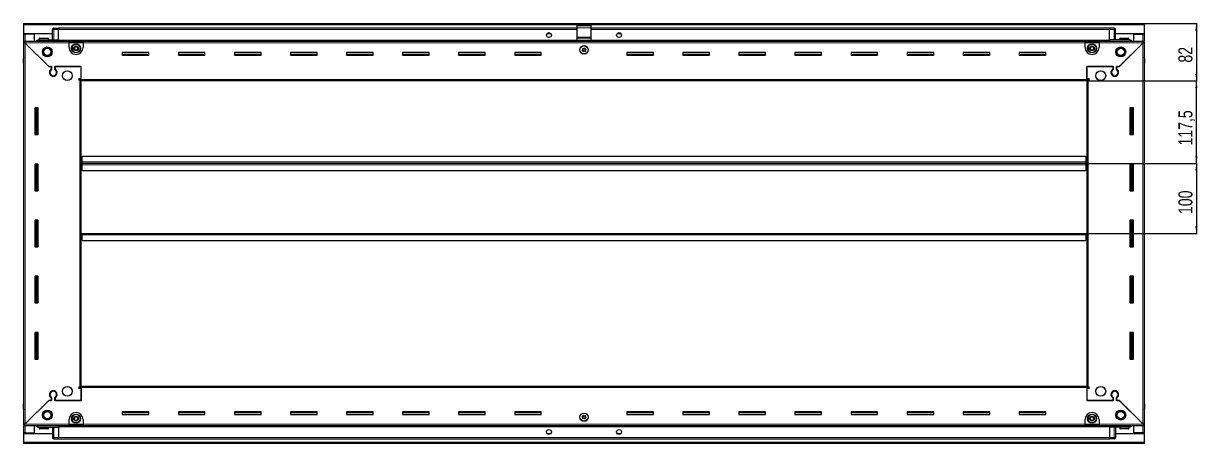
# Model space of a CAD drawing. Header units: millimetres. Extents: x 1132 to 6622, y -737 to 1932.
# Drawn here: x 4946 to 6622, y 1148 to 1747 of the extents above; entities that cross this region are included whole.
import ezdxf

# ---------------------------------------------------------------- set-up
doc = ezdxf.new("R2010")
doc.units = ezdxf.units.MM
doc.layers.add('FORMAT', color=7, linetype='Continuous')
doc.styles.add('SLDTEXTSTYLE0', font='TXT', dxfattribs={"width": 0.75})
doc.dimstyles.new('SLDDIMSTYLE0', dxfattribs={"dimtxt": 20, "dimasz": 10, "dimexe": 0, "dimexo": 0.0625, "dimgap": 5, "dimtad": 2, "dimdec": 1, "dimrnd": 1e-09, "dimzin": 12, "dimdsep": 46, "dimtxsty": 'SLDTEXTSTYLE0', "dimsah": 1, "dimcen": 0.09, "dimadec": 0, "dimazin": 3, "dimtfac": 1, "dimtofl": 0, "dimtmove": 0, "dimatfit": 3, "dimfxl": 0, "dimfrac": 2, "dimtolj": 1, "dimtzin": 12, "dimarcsym": 0})

# ---------------------------------------------------------------- blocks, each defined once
blk = doc.blocks.new('_D_6')
at = {"layer": 'FORMAT'}
for p, q in [((6545.7, 1746.6), (6621.2, 1746.6)), ((6620.2, 1746.6), (6620.2, 1664.6)), ((6463.7, 1664.6), (6621.2, 1664.6))]:
    blk.add_line(p, q, dxfattribs=at)
for points in [[(6620.2, 1746.6), (6618.6, 1736.6), (6621.7, 1736.6)], [(6620.2, 1664.6), (6621.7, 1674.6), (6618.6, 1674.6)]]:
    blk.add_solid(points, dxfattribs=at)
at = {"layer": 'FORMAT', "insert": (6594.4, 1690.8), "char_height": 20, "attachment_point": 1, "rotation": 90, "style": 'SLDTEXTSTYLE0'}
blk.add_mtext('82', dxfattribs=at)
blk = doc.blocks.new('_D_7')
at = {"layer": 'FORMAT'}
for p, q in [((6463.7, 1664.6), (6621.2, 1664.6)), ((6620.2, 1547.1), (6620.2, 1664.6)), ((6462.7, 1547.1), (6621.2, 1547.1))]:
    blk.add_line(p, q, dxfattribs=at)
for points in [[(6620.2, 1664.6), (6618.6, 1654.6), (6621.7, 1654.6)], [(6620.2, 1547.1), (6621.7, 1557.1), (6618.6, 1557.1)]]:
    blk.add_solid(points, dxfattribs=at)
at = {"layer": 'FORMAT', "insert": (6594.4, 1572.6), "char_height": 20, "attachment_point": 1, "rotation": 90, "style": 'SLDTEXTSTYLE0'}
blk.add_mtext('117,5', dxfattribs=at)
blk = doc.blocks.new('_D_8')
at = {"layer": 'FORMAT'}
for p, q in [((6462.7, 1547.1), (6621.2, 1547.1)), ((6620.2, 1547.1), (6620.2, 1447.1)), ((6462.7, 1447.1), (6621.2, 1447.1))]:
    blk.add_line(p, q, dxfattribs=at)
for points in [[(6620.2, 1547.1), (6618.6, 1537.1), (6621.7, 1537.1)], [(6620.2, 1447.1), (6621.7, 1457.1), (6618.6, 1457.1)]]:
    blk.add_solid(points, dxfattribs=at)
at = {"layer": 'FORMAT', "insert": (6594.4, 1474.9), "char_height": 20, "attachment_point": 1, "rotation": 90, "style": 'SLDTEXTSTYLE0'}
blk.add_mtext('100', dxfattribs=at)

msp = doc.modelspace()

# ---------------------------------------------------------------- linework, layer by layer
at = {"color": 7, "linetype": 'Continuous', "lineweight": 25}
for p, q in [((4946.69, 1746.6), (6545.69, 1746.6)), ((4946.69, 1744.5), (4946.69, 1746.6)), ((4946.69, 1732.1), (4946.69, 1744.5)), ((5736.19, 1743.6), (5756.19, 1743.6)), ((5736.19, 1740.34), (5736.19, 1743.6)), ((5756.19, 1740.34), (5756.19, 1743.6)), ((6545.69, 1746.6), (6545.69, 1744.5)), ((6545.69, 1744.5), (6545.69, 1732.1)), ((4987.69, 1732.1), (4946.69, 1732.1)), ((4946.69, 1731.6), (4946.69, 1732.1)), ((4946.69, 1731.6), (4948.79, 1731.6)), ((4946.69, 1721.35), (4946.69, 1731.6)), ((4948.19, 1731.6), (4948.19, 1732.1)), ((4961.69, 1731.6), (4948.79, 1731.6)), ((4961.69, 1721.35), (4961.69, 1731.6)), ((4987.69, 1723.1), (4987.69, 1738.1)), ((4988.36, 1739.6), (4988.36, 1739.6)), ((4989.69, 1740.1), (4996.19, 1740.1)), ((4989.69, 1740.1), (4996.19, 1740.1)), ((4996.19, 1740.1), (4996.19, 1740.1)), ((4996.19, 1740.1), (4996.19, 1740.1)), ((4996.19, 1740.1), (4996.19, 1738.1)), ((5736.19, 1739.95), (4996.19, 1739.95)), ((4996.19, 1723.1), (4996.19, 1738.1)), ((5699.06, 1732.1), (5693.31, 1732.1)), ((5736.19, 1727.19), (5736.19, 1740.34)), ((5736.19, 1726.1), (5736.19, 1727.19)), ((5736.19, 1726.1), (5756.19, 1726.1)), ((5736.19, 1722.6), (5736.19, 1726.1)), ((5756.19, 1727.19), (5756.19, 1740.34)), ((6496.19, 1739.95), (5756.19, 1739.95)), ((5756.19, 1726.1), (5756.19, 1727.19)), ((5756.19, 1722.6), (5756.19, 1726.1)), ((5799.06, 1732.1), (5793.31, 1732.1)), ((6496.19, 1740.1), (6496.19, 1740.1)), ((6502.69, 1740.1), (6496.19, 1740.1)), ((6502.69, 1740.1), (6496.19, 1740.1)), ((6496.19, 1740.1), (6496.19, 1738.1)), ((6496.19, 1723.1), (6496.19, 1738.1)), ((6504.69, 1738.1), (6504.69, 1738.1)), ((6504.69, 1723.1), (6504.69, 1738.1)), ((6545.69, 1732.1), (6504.69, 1732.1)), ((6530.69, 1731.6), (6543.59, 1731.6)), ((6530.69, 1721.35), (6530.69, 1731.6)), ((6543.59, 1731.6), (6545.69, 1731.6)), ((6544.19, 1731.6), (6544.19, 1732.1)), ((6545.69, 1731.6), (6545.69, 1732.1)), ((6545.69, 1731.6), (6545.69, 1721.35)), ((4946.69, 1719.85), (4946.69, 1721.35)), ((4946.69, 1721.35), (4947.69, 1721.35)), ((4946.69, 1719.35), (4946.69, 1719.85)), ((4946.69, 1719.85), (4947.69, 1719.85)), ((4946.69, 1174.85), (4946.69, 1719.35)), ((4948.19, 1719.35), (4946.69, 1719.35)), ((4947.69, 1719.85), (4947.69, 1721.35)), ((4947.69, 1721.35), (5011.19, 1721.35)), ((4948.29, 1719.25), (4982.19, 1685.35)), ((4982.89, 1684.65), (4948.79, 1718.75)), ((4967.19, 1723.1), (4996.19, 1723.1)), ((4968.69, 1725), (4968.69, 1723.1)), ((4969.49, 1725.8), (4980.89, 1725.8)), ((4981.69, 1723.1), (4981.69, 1725)), ((4996.19, 1723.1), (4996.19, 1722.6)), ((4996.19, 1721.95), (6496.19, 1721.95)), ((5011.19, 1719.25), (5011.19, 1721.35)), ((5011.19, 1721.35), (5031.19, 1721.35)), ((5011.19, 1719.85), (5031.19, 1719.85)), ((5011.19, 1712.35), (5011.19, 1719.25)), ((5031.19, 1721.35), (5031.19, 1719.25)), ((5031.19, 1721.35), (6461.19, 1721.35)), ((5031.19, 1719.25), (5031.19, 1712.35)), ((5736.19, 1722.6), (5756.19, 1722.6)), ((5740.19, 1722.6), (5740.19, 1721.95)), ((5742.69, 1721.95), (5742.69, 1722.6)), ((5749.69, 1721.95), (5749.69, 1722.6)), ((5752.19, 1721.95), (5752.19, 1722.6)), ((6461.19, 1719.25), (6461.19, 1721.35)), ((6461.19, 1721.35), (6481.19, 1721.35)), ((6461.19, 1719.85), (6481.19, 1719.85)), ((6461.19, 1712.35), (6461.19, 1719.25)), ((6481.19, 1721.35), (6544.69, 1721.35)), ((6481.19, 1721.35), (6481.19, 1719.25)), ((6481.19, 1719.25), (6481.19, 1712.35)), ((6496.19, 1723.1), (6496.19, 1722.6)), ((6525.19, 1723.1), (6496.19, 1723.1)), ((6543.59, 1718.75), (6509.49, 1684.65)), ((6510.19, 1685.35), (6544.09, 1719.25)), ((6510.69, 1725), (6510.69, 1723.1)), ((6511.49, 1725.8), (6522.89, 1725.8)), ((6523.69, 1723.1), (6523.69, 1725)), ((6544.19, 1719.35), (6545.69, 1719.35)), ((6544.69, 1719.85), (6544.69, 1721.35)), ((6544.69, 1721.35), (6545.69, 1721.35)), ((6544.69, 1719.85), (6545.69, 1719.85)), ((6545.69, 1719.85), (6545.69, 1721.35)), ((6545.69, 1719.85), (6545.69, 1719.35)), ((6545.69, 1719.35), (6545.69, 1174.85)), ((4946.19, 1696.6), (4946.19, 1690.1)), ((4946.19, 1690.1), (4946.19, 1696.6)), ((5125.19, 1705.1), (5087.19, 1705.1)), ((5087.19, 1705.1), (5087.19, 1701.6)), ((5125.19, 1702.35), (5087.19, 1702.35)), ((5087.19, 1701.6), (5125.19, 1701.6)), ((5125.19, 1701.6), (5125.19, 1705.1)), ((5205.19, 1705.1), (5167.19, 1705.1)), ((5167.19, 1705.1), (5167.19, 1701.6)), ((5205.19, 1702.35), (5167.19, 1702.35)), ((5167.19, 1701.6), (5205.19, 1701.6)), ((5205.19, 1701.6), (5205.19, 1705.1)), ((5285.19, 1705.1), (5247.19, 1705.1)), ((5247.19, 1705.1), (5247.19, 1701.6)), ((5285.19, 1702.35), (5247.19, 1702.35)), ((5247.19, 1701.6), (5285.19, 1701.6)), ((5285.19, 1701.6), (5285.19, 1705.1)), ((5365.19, 1705.1), (5327.19, 1705.1)), ((5327.19, 1705.1), (5327.19, 1701.6)), ((5365.19, 1702.35), (5327.19, 1702.35)), ((5327.19, 1701.6), (5365.19, 1701.6)), ((5365.19, 1701.6), (5365.19, 1705.1)), ((5445.19, 1705.1), (5407.19, 1705.1)), ((5407.19, 1705.1), (5407.19, 1701.6)), ((5445.19, 1702.35), (5407.19, 1702.35)), ((5407.19, 1701.6), (5445.19, 1701.6)), ((5445.19, 1701.6), (5445.19, 1705.1)), ((5525.19, 1705.1), (5487.19, 1705.1)), ((5487.19, 1705.1), (5487.19, 1701.6)), ((5525.19, 1702.35), (5487.19, 1702.35)), ((5487.19, 1701.6), (5525.19, 1701.6)), ((5525.19, 1701.6), (5525.19, 1705.1)), ((5605.19, 1705.1), (5567.19, 1705.1)), ((5567.19, 1705.1), (5567.19, 1701.6)), ((5605.19, 1702.35), (5567.19, 1702.35)), ((5567.19, 1701.6), (5605.19, 1701.6)), ((5605.19, 1701.6), (5605.19, 1705.1)), ((5685.19, 1705.1), (5647.19, 1705.1)), ((5647.19, 1705.1), (5647.19, 1701.6)), ((5685.19, 1702.35), (5647.19, 1702.35)), ((5647.19, 1701.6), (5685.19, 1701.6)), ((5685.19, 1701.6), (5685.19, 1705.1)), ((5845.19, 1705.1), (5807.19, 1705.1)), ((5807.19, 1705.1), (5807.19, 1701.6)), ((5845.19, 1702.35), (5807.19, 1702.35)), ((5807.19, 1701.6), (5845.19, 1701.6)), ((5845.19, 1701.6), (5845.19, 1705.1)), ((5925.19, 1705.1), (5887.19, 1705.1)), ((5887.19, 1705.1), (5887.19, 1701.6)), ((5925.19, 1702.35), (5887.19, 1702.35)), ((5887.19, 1701.6), (5925.19, 1701.6)), ((5925.19, 1701.6), (5925.19, 1705.1)), ((6005.19, 1705.1), (5967.19, 1705.1)), ((5967.19, 1705.1), (5967.19, 1701.6)), ((6005.19, 1702.35), (5967.19, 1702.35)), ((5967.19, 1701.6), (6005.19, 1701.6)), ((6005.19, 1701.6), (6005.19, 1705.1)), ((6085.19, 1705.1), (6047.19, 1705.1)), ((6047.19, 1705.1), (6047.19, 1701.6)), ((6085.19, 1702.35), (6047.19, 1702.35)), ((6047.19, 1701.6), (6085.19, 1701.6)), ((6085.19, 1701.6), (6085.19, 1705.1)), ((6165.19, 1705.1), (6127.19, 1705.1)), ((6127.19, 1705.1), (6127.19, 1701.6)), ((6165.19, 1702.35), (6127.19, 1702.35)), ((6127.19, 1701.6), (6165.19, 1701.6)), ((6165.19, 1701.6), (6165.19, 1705.1)), ((6245.19, 1705.1), (6207.19, 1705.1)), ((6207.19, 1705.1), (6207.19, 1701.6)), ((6245.19, 1702.35), (6207.19, 1702.35)), ((6207.19, 1701.6), (6245.19, 1701.6)), ((6245.19, 1701.6), (6245.19, 1705.1)), ((6325.19, 1705.1), (6287.19, 1705.1)), ((6287.19, 1705.1), (6287.19, 1701.6)), ((6325.19, 1702.35), (6287.19, 1702.35)), ((6287.19, 1701.6), (6325.19, 1701.6)), ((6325.19, 1701.6), (6325.19, 1705.1)), ((6405.19, 1705.1), (6367.19, 1705.1)), ((6367.19, 1705.1), (6367.19, 1701.6)), ((6405.19, 1702.35), (6367.19, 1702.35)), ((6367.19, 1701.6), (6405.19, 1701.6)), ((6405.19, 1701.6), (6405.19, 1705.1)), ((6545.69, 1697.93), (6545.69, 1697.93)), ((6546.19, 1696.6), (6546.19, 1690.1)), ((6546.19, 1690.1), (6546.19, 1696.6)), ((4946.19, 1690.1), (4946.19, 1690.1)), ((4946.69, 1690.1), (4946.19, 1690.1)), ((4946.34, 1690.1), (4946.34, 1204.1)), ((4982.19, 1685.35), (4986.39, 1685.35)), ((4983.59, 1685.35), (4982.89, 1684.65)), ((4985.69, 1685.35), (4983.59, 1685.35)), ((4985.69, 1685.35), (4985.69, 1681.46)), ((4986.39, 1685.35), (4986.39, 1681.07)), ((4990.99, 1685.35), (5028.69, 1685.35)), ((4990.99, 1681.07), (4990.99, 1685.35)), ((4991.69, 1681.46), (4991.69, 1685.35)), ((5028.69, 1685.35), (4991.69, 1685.35)), ((5028.69, 1666.7), (5028.69, 1685.35)), ((5028.69, 1668.1), (5028.69, 1685.35)), ((6463.69, 1685.35), (6501.39, 1685.35)), ((6463.69, 1666.7), (6463.69, 1685.35)), ((6463.69, 1685.35), (6463.69, 1668.1)), ((6500.69, 1685.35), (6463.69, 1685.35)), ((6500.69, 1685.35), (6500.69, 1681.46)), ((6501.39, 1685.35), (6501.39, 1681.07)), ((6505.99, 1685.35), (6510.19, 1685.35)), ((6505.99, 1681.07), (6505.99, 1685.35)), ((6508.79, 1685.35), (6506.69, 1685.35)), ((6506.69, 1681.46), (6506.69, 1685.35)), ((6509.49, 1684.65), (6508.79, 1685.35)), ((6545.69, 1690.1), (6546.19, 1690.1)), ((6546.04, 1204.1), (6546.04, 1690.1)), ((6546.19, 1690.1), (6546.19, 1690.1)), ((6546.19, 1690.1), (6546.19, 1690.1)), ((4986.69, 1672.49), (4986.69, 1671.73)), ((5025.84, 1668.1), (5028.69, 1668.1)), ((5026.59, 1666.1), (5025.84, 1666.1)), ((5026.59, 1666.1), (5028.69, 1666.1)), ((5028.69, 1667.1), (5026.69, 1667.1)), ((5026.69, 1667.1), (5026.69, 1666.1)), ((5028.69, 1664.6), (5028.69, 1666.7)), ((6463.69, 1664.6), (5028.69, 1664.6)), ((5028.69, 1229.6), (5028.69, 1664.6)), ((6463.69, 1668.1), (6466.54, 1668.1)), ((6465.69, 1667.1), (6463.69, 1667.1)), ((6463.69, 1666.7), (6463.69, 1664.6)), ((6463.69, 1666.1), (6465.79, 1666.1)), ((6463.69, 1664.6), (6463.69, 1229.6)), ((6465.69, 1666.1), (6465.69, 1667.1)), ((6466.54, 1666.1), (6465.79, 1666.1)), ((6505.69, 1672.49), (6505.69, 1671.73)), ((4967.19, 1626.1), (4962.19, 1626.1)), ((4962.19, 1626.1), (4962.19, 1588.1)), ((4964.34, 1588.1), (4964.34, 1626.1)), ((4966.13, 1588.1), (4966.13, 1626.1)), ((4966.16, 1588.1), (4966.16, 1626.1)), ((4967.19, 1588.1), (4967.19, 1626.1)), ((6525.19, 1626.1), (6525.19, 1588.1)), ((6530.19, 1626.1), (6525.19, 1626.1)), ((6526.21, 1626.1), (6526.21, 1588.1)), ((6526.24, 1626.1), (6526.24, 1588.1)), ((6528.04, 1626.1), (6528.04, 1588.1)), ((6530.19, 1588.1), (6530.19, 1626.1)), ((4962.19, 1588.1), (4967.19, 1588.1)), ((6525.19, 1588.1), (6530.19, 1588.1)), ((4967.19, 1546.1), (4962.19, 1546.1)), ((4962.19, 1546.1), (4962.19, 1508.1)), ((4964.34, 1508.1), (4964.34, 1546.1)), ((4966.13, 1508.1), (4966.13, 1546.1)), ((4966.16, 1508.1), (4966.16, 1546.1)), ((4967.19, 1508.1), (4967.19, 1546.1)), ((5029.44, 1547.1), (5028.69, 1547.1)), ((5029.69, 1549.95), (5029.44, 1549.95)), ((5029.44, 1549.95), (5029.44, 1547.1)), ((5029.44, 1547.1), (5029.44, 1544.25)), ((5029.44, 1544.25), (5029.69, 1544.25)), ((5030.69, 1557.1), (5029.69, 1556.1)), ((5029.69, 1556.1), (5029.69, 1549.2)), ((5029.69, 1547.1), (5029.69, 1549.2)), ((5029.69, 1545), (5029.69, 1547.1)), ((6462.69, 1547.1), (5029.69, 1547.1)), ((5029.69, 1545), (5029.69, 1538.1)), ((6461.69, 1557.1), (5030.69, 1557.1)), ((6462.69, 1556.1), (6461.69, 1557.1)), ((6462.69, 1549.2), (6462.69, 1556.1)), ((6462.94, 1549.95), (6462.69, 1549.95)), ((6462.69, 1549.2), (6462.69, 1547.1)), ((6462.69, 1547.1), (6462.69, 1545)), ((6462.69, 1538.1), (6462.69, 1545)), ((6462.69, 1544.25), (6462.94, 1544.25)), ((6462.94, 1547.1), (6462.94, 1549.95)), ((6462.94, 1544.25), (6462.94, 1547.1)), ((6463.69, 1547.1), (6462.94, 1547.1)), ((6525.19, 1546.1), (6525.19, 1508.1)), ((6530.19, 1546.1), (6525.19, 1546.1)), ((6526.21, 1546.1), (6526.21, 1508.1)), ((6526.24, 1546.1), (6526.24, 1508.1)), ((6528.04, 1546.1), (6528.04, 1508.1)), ((6530.19, 1508.1), (6530.19, 1546.1)), ((5029.69, 1538.1), (5030.69, 1537.1)), ((5030.69, 1537.1), (6461.69, 1537.1)), ((6461.69, 1537.1), (6462.69, 1538.1)), ((4962.19, 1508.1), (4967.19, 1508.1)), ((6525.19, 1508.1), (6530.19, 1508.1)), ((4967.19, 1466.1), (4962.19, 1466.1)), ((4962.19, 1466.1), (4962.19, 1428.1)), ((4964.34, 1428.1), (4964.34, 1466.1)), ((4966.13, 1428.1), (4966.13, 1466.1)), ((4966.16, 1428.1), (4966.16, 1466.1)), ((4967.19, 1428.1), (4967.19, 1466.1)), ((6525.19, 1466.1), (6525.19, 1428.1)), ((6530.19, 1466.1), (6525.19, 1466.1)), ((6526.21, 1466.1), (6526.21, 1428.1)), ((6526.24, 1466.1), (6526.24, 1428.1)), ((6528.04, 1466.1), (6528.04, 1428.1)), ((6530.19, 1428.1), (6530.19, 1466.1)), ((5028.69, 1447.1), (5029.44, 1447.1)), ((5029.44, 1447.1), (5029.44, 1444.25)), ((5029.44, 1444.25), (5029.69, 1444.25)), ((5029.69, 1445), (5029.69, 1447.1)), ((5029.69, 1447.1), (6462.69, 1447.1)), ((5029.69, 1445), (5029.69, 1438.1)), ((6462.69, 1447.1), (6462.69, 1445)), ((6462.69, 1438.1), (6462.69, 1445)), ((6462.69, 1444.25), (6462.94, 1444.25)), ((6462.94, 1444.25), (6462.94, 1447.1)), ((6462.94, 1447.1), (6463.69, 1447.1)), ((4962.19, 1428.1), (4967.19, 1428.1)), ((5029.69, 1438.1), (5030.69, 1437.1)), ((5030.69, 1437.1), (6461.69, 1437.1)), ((6461.69, 1437.1), (6462.69, 1438.1)), ((6525.19, 1428.1), (6530.19, 1428.1)), ((4967.19, 1386.1), (4962.19, 1386.1)), ((4962.19, 1386.1), (4962.19, 1348.1)), ((4964.34, 1348.1), (4964.34, 1386.1)), ((4966.13, 1348.1), (4966.13, 1386.1)), ((4966.16, 1348.1), (4966.16, 1386.1)), ((4967.19, 1348.1), (4967.19, 1386.1)), ((6525.19, 1386.1), (6525.19, 1348.1)), ((6530.19, 1386.1), (6525.19, 1386.1)), ((6526.21, 1386.1), (6526.21, 1348.1)), ((6526.24, 1386.1), (6526.24, 1348.1)), ((6528.04, 1386.1), (6528.04, 1348.1)), ((6530.19, 1348.1), (6530.19, 1386.1)), ((4962.19, 1348.1), (4967.19, 1348.1)), ((6525.19, 1348.1), (6530.19, 1348.1)), ((4967.19, 1306.1), (4962.19, 1306.1)), ((4962.19, 1306.1), (4962.19, 1268.1)), ((4964.34, 1268.1), (4964.34, 1306.1)), ((4966.13, 1268.1), (4966.13, 1306.1)), ((4966.16, 1268.1), (4966.16, 1306.1)), ((4967.19, 1268.1), (4967.19, 1306.1)), ((6525.19, 1306.1), (6525.19, 1268.1)), ((6530.19, 1306.1), (6525.19, 1306.1)), ((6526.21, 1306.1), (6526.21, 1268.1)), ((6526.24, 1306.1), (6526.24, 1268.1)), ((6528.04, 1306.1), (6528.04, 1268.1)), ((6530.19, 1268.1), (6530.19, 1306.1)), ((4962.19, 1268.1), (4967.19, 1268.1)), ((6525.19, 1268.1), (6530.19, 1268.1)), ((5025.84, 1228.1), (5026.59, 1228.1)), ((5028.69, 1226.1), (5025.84, 1226.1)), ((5028.69, 1228.1), (5026.59, 1228.1)), ((5026.69, 1228.1), (5026.69, 1227.1)), ((5026.69, 1227.1), (5028.69, 1227.1)), ((5028.69, 1227.5), (5028.69, 1229.6)), ((5028.69, 1229.6), (6463.69, 1229.6)), ((5028.69, 1227.5), (5028.69, 1208.85)), ((5028.69, 1208.85), (5028.69, 1226.1)), ((6463.69, 1229.6), (6463.69, 1227.5)), ((6465.79, 1228.1), (6463.69, 1228.1)), ((6463.69, 1227.5), (6463.69, 1208.85)), ((6463.69, 1227.1), (6465.69, 1227.1)), ((6463.69, 1226.1), (6463.69, 1208.85)), ((6466.54, 1226.1), (6463.69, 1226.1)), ((6465.69, 1227.1), (6465.69, 1228.1)), ((6465.79, 1228.1), (6466.54, 1228.1)), ((4982.19, 1208.85), (4948.29, 1174.95)), ((4948.79, 1175.45), (4982.89, 1209.55)), ((4986.39, 1208.85), (4982.19, 1208.85)), ((4982.89, 1209.55), (4983.59, 1208.85)), ((4983.59, 1208.85), (4985.69, 1208.85)), ((4985.69, 1212.74), (4985.69, 1208.85)), ((4986.39, 1213.14), (4986.39, 1208.85)), ((4986.69, 1222.48), (4986.69, 1221.72)), ((4990.99, 1208.85), (4990.99, 1213.14)), ((5028.69, 1208.85), (4990.99, 1208.85)), ((4991.69, 1208.85), (4991.69, 1212.74)), ((4991.69, 1208.85), (5028.69, 1208.85)), ((6501.39, 1208.85), (6463.69, 1208.85)), ((6463.69, 1208.85), (6500.69, 1208.85)), ((6500.69, 1212.74), (6500.69, 1208.85)), ((6501.39, 1213.14), (6501.39, 1208.85)), ((6505.69, 1222.48), (6505.69, 1221.72)), ((6505.99, 1208.85), (6505.99, 1213.14)), ((6510.19, 1208.85), (6505.99, 1208.85)), ((6506.69, 1208.85), (6506.69, 1212.74)), ((6506.69, 1208.85), (6508.79, 1208.85)), ((6508.79, 1208.85), (6509.49, 1209.55)), ((6509.49, 1209.55), (6543.59, 1175.45)), ((6544.09, 1174.95), (6510.19, 1208.85)), ((4946.19, 1197.6), (4946.19, 1204.1)), ((4946.19, 1204.1), (4946.19, 1204.1)), ((4946.19, 1204.1), (4946.19, 1204.1)), ((4946.19, 1204.1), (4946.19, 1197.6)), ((4946.69, 1204.1), (4946.19, 1204.1)), ((4946.69, 1196.28), (4946.69, 1196.28)), ((5125.19, 1192.6), (5087.19, 1192.6)), ((5087.19, 1192.6), (5087.19, 1189.1)), ((5087.19, 1191.85), (5125.19, 1191.85)), ((5125.19, 1189.1), (5125.19, 1192.6)), ((5205.19, 1192.6), (5167.19, 1192.6)), ((5167.19, 1192.6), (5167.19, 1189.1)), ((5167.19, 1191.85), (5205.19, 1191.85)), ((5205.19, 1189.1), (5205.19, 1192.6)), ((5285.19, 1192.6), (5247.19, 1192.6)), ((5247.19, 1192.6), (5247.19, 1189.1)), ((5247.19, 1191.85), (5285.19, 1191.85)), ((5285.19, 1189.1), (5285.19, 1192.6)), ((5365.19, 1192.6), (5327.19, 1192.6)), ((5327.19, 1192.6), (5327.19, 1189.1)), ((5327.19, 1191.85), (5365.19, 1191.85)), ((5365.19, 1189.1), (5365.19, 1192.6)), ((5445.19, 1192.6), (5407.19, 1192.6)), ((5407.19, 1192.6), (5407.19, 1189.1)), ((5407.19, 1191.85), (5445.19, 1191.85)), ((5445.19, 1189.1), (5445.19, 1192.6)), ((5525.19, 1192.6), (5487.19, 1192.6)), ((5487.19, 1192.6), (5487.19, 1189.1)), ((5487.19, 1191.85), (5525.19, 1191.85)), ((5525.19, 1189.1), (5525.19, 1192.6)), ((5605.19, 1192.6), (5567.19, 1192.6)), ((5567.19, 1192.6), (5567.19, 1189.1)), ((5567.19, 1191.85), (5605.19, 1191.85)), ((5605.19, 1189.1), (5605.19, 1192.6)), ((5685.19, 1192.6), (5647.19, 1192.6)), ((5647.19, 1192.6), (5647.19, 1189.1)), ((5647.19, 1191.85), (5685.19, 1191.85)), ((5685.19, 1189.1), (5685.19, 1192.6)), ((5845.19, 1192.6), (5807.19, 1192.6)), ((5807.19, 1192.6), (5807.19, 1189.1)), ((5807.19, 1191.85), (5845.19, 1191.85)), ((5845.19, 1189.1), (5845.19, 1192.6)), ((5925.19, 1192.6), (5887.19, 1192.6)), ((5887.19, 1192.6), (5887.19, 1189.1)), ((5887.19, 1191.85), (5925.19, 1191.85)), ((5925.19, 1189.1), (5925.19, 1192.6)), ((6005.19, 1192.6), (5967.19, 1192.6)), ((5967.19, 1192.6), (5967.19, 1189.1)), ((5967.19, 1191.85), (6005.19, 1191.85)), ((6005.19, 1189.1), (6005.19, 1192.6)), ((6085.19, 1192.6), (6047.19, 1192.6)), ((6047.19, 1192.6), (6047.19, 1189.1)), ((6047.19, 1191.85), (6085.19, 1191.85)), ((6085.19, 1189.1), (6085.19, 1192.6)), ((6165.19, 1192.6), (6127.19, 1192.6)), ((6127.19, 1192.6), (6127.19, 1189.1)), ((6127.19, 1191.85), (6165.19, 1191.85)), ((6165.19, 1189.1), (6165.19, 1192.6)), ((6245.19, 1192.6), (6207.19, 1192.6)), ((6207.19, 1192.6), (6207.19, 1189.1)), ((6207.19, 1191.85), (6245.19, 1191.85)), ((6245.19, 1189.1), (6245.19, 1192.6)), ((6325.19, 1192.6), (6287.19, 1192.6)), ((6287.19, 1192.6), (6287.19, 1189.1)), ((6287.19, 1191.85), (6325.19, 1191.85)), ((6325.19, 1189.1), (6325.19, 1192.6)), ((6405.19, 1192.6), (6367.19, 1192.6)), ((6367.19, 1192.6), (6367.19, 1189.1)), ((6367.19, 1191.85), (6405.19, 1191.85)), ((6405.19, 1189.1), (6405.19, 1192.6)), ((6545.69, 1204.1), (6546.19, 1204.1)), ((6546.19, 1204.1), (6546.19, 1204.1)), ((6546.19, 1197.6), (6546.19, 1204.1)), ((6546.19, 1204.1), (6546.19, 1197.6)), ((4946.69, 1174.35), (4946.69, 1174.85)), ((4948.19, 1174.85), (4946.69, 1174.85)), ((4946.69, 1174.35), (4946.69, 1172.85)), ((4947.69, 1174.35), (4946.69, 1174.35)), ((4947.69, 1174.35), (4947.69, 1172.85)), ((5011.19, 1174.95), (5011.19, 1181.85)), ((5011.19, 1172.85), (5011.19, 1174.95)), ((5031.19, 1174.35), (5011.19, 1174.35)), ((5031.19, 1181.85), (5031.19, 1174.95)), ((5031.19, 1174.95), (5031.19, 1172.85)), ((5087.19, 1189.1), (5125.19, 1189.1)), ((5167.19, 1189.1), (5205.19, 1189.1)), ((5247.19, 1189.1), (5285.19, 1189.1)), ((5327.19, 1189.1), (5365.19, 1189.1)), ((5407.19, 1189.1), (5445.19, 1189.1)), ((5487.19, 1189.1), (5525.19, 1189.1)), ((5567.19, 1189.1), (5605.19, 1189.1)), ((5647.19, 1189.1), (5685.19, 1189.1)), ((5807.19, 1189.1), (5845.19, 1189.1)), ((5887.19, 1189.1), (5925.19, 1189.1)), ((5967.19, 1189.1), (6005.19, 1189.1)), ((6047.19, 1189.1), (6085.19, 1189.1)), ((6127.19, 1189.1), (6165.19, 1189.1)), ((6207.19, 1189.1), (6245.19, 1189.1)), ((6287.19, 1189.1), (6325.19, 1189.1)), ((6367.19, 1189.1), (6405.19, 1189.1)), ((6461.19, 1174.95), (6461.19, 1181.85)), ((6461.19, 1172.85), (6461.19, 1174.95)), ((6481.19, 1174.35), (6461.19, 1174.35)), ((6481.19, 1181.85), (6481.19, 1174.95)), ((6481.19, 1174.95), (6481.19, 1172.85)), ((6544.19, 1174.85), (6545.69, 1174.85)), ((6544.69, 1174.35), (6544.69, 1172.85)), ((6545.69, 1174.35), (6544.69, 1174.35)), ((6545.69, 1174.85), (6545.69, 1174.35)), ((6545.69, 1174.35), (6545.69, 1172.85)), ((4946.69, 1162.6), (4946.69, 1172.85)), ((4947.69, 1172.85), (4946.69, 1172.85)), ((4948.79, 1162.6), (4946.69, 1162.6)), ((4946.69, 1162.1), (4946.69, 1162.6)), ((4946.69, 1149.7), (4946.69, 1162.1)), ((4946.69, 1162.1), (4987.69, 1162.1)), ((5011.19, 1172.85), (4947.69, 1172.85)), ((4948.19, 1162.1), (4948.19, 1162.6)), ((4948.79, 1162.6), (4961.69, 1162.6)), ((4961.69, 1162.6), (4961.69, 1172.85)), ((4967.19, 1171.1), (4996.19, 1171.1)), ((4968.69, 1171.1), (4968.69, 1169.2)), ((4973.26, 1168.4), (4969.49, 1168.4)), ((4980.89, 1168.4), (4973.26, 1168.4)), ((4981.69, 1169.2), (4981.69, 1171.1)), ((4987.69, 1171.1), (4987.69, 1156.1)), ((6496.19, 1172.25), (4996.19, 1172.25)), ((4996.19, 1171.1), (4996.19, 1171.6)), ((4996.19, 1171.1), (4996.19, 1156.1)), ((5031.19, 1172.85), (5011.19, 1172.85)), ((6461.19, 1172.85), (5031.19, 1172.85)), ((5693.31, 1162.1), (5699.06, 1162.1)), ((5793.31, 1162.1), (5799.06, 1162.1)), ((6481.19, 1172.85), (6461.19, 1172.85)), ((6544.69, 1172.85), (6481.19, 1172.85)), ((6496.19, 1171.1), (6496.19, 1171.6)), ((6525.19, 1171.1), (6496.19, 1171.1)), ((6496.19, 1171.1), (6496.19, 1156.1)), ((6504.69, 1171.1), (6504.69, 1156.1)), ((6504.69, 1162.1), (6545.69, 1162.1)), ((6510.69, 1171.1), (6510.69, 1169.2)), ((6518.48, 1168.4), (6511.49, 1168.4)), ((6522.89, 1168.4), (6518.48, 1168.4)), ((6523.69, 1169.2), (6523.69, 1171.1)), ((6530.69, 1162.6), (6530.69, 1172.85)), ((6543.59, 1162.6), (6530.69, 1162.6)), ((6545.69, 1162.6), (6543.59, 1162.6)), ((6544.19, 1162.1), (6544.19, 1162.6)), ((6545.69, 1172.85), (6544.69, 1172.85)), ((6545.69, 1172.85), (6545.69, 1162.6)), ((6545.69, 1162.1), (6545.69, 1162.6)), ((6545.69, 1162.1), (6545.69, 1149.7)), ((4946.69, 1147.6), (4946.69, 1149.7)), ((6545.69, 1147.6), (4946.69, 1147.6)), ((4987.69, 1156.1), (4987.69, 1156.1)), ((4989.69, 1154.1), (4996.19, 1154.1)), ((4989.69, 1154.1), (4996.19, 1154.1)), ((4996.19, 1154.1), (4996.19, 1156.1)), ((4996.19, 1154.25), (6496.19, 1154.25)), ((4996.19, 1154.1), (4996.19, 1154.1)), ((6496.19, 1154.1), (6496.19, 1156.1)), ((6502.69, 1154.1), (6496.19, 1154.1)), ((6496.19, 1154.1), (6496.19, 1154.1)), ((6496.19, 1154.1), (6496.19, 1154.1)), ((6502.69, 1154.1), (6496.19, 1154.1)), ((6504.01, 1154.6), (6504.01, 1154.6)), ((6545.69, 1149.7), (6545.69, 1147.6))]:
    msp.add_line(p, q, dxfattribs=at)
at = {"color": 8, "linetype": 'Continuous', "lineweight": 18}
for p, q in [((6545.69, 1744.5), (4946.69, 1744.5)), ((4948.79, 1731.6), (4948.79, 1732.1)), ((4948.79, 1721.35), (4948.79, 1731.6)), ((4987.69, 1738.1), (4989.69, 1738.1)), ((4989.69, 1740.1), (4989.69, 1738.1)), ((4989.69, 1738.1), (4989.69, 1723.1)), ((4996.19, 1738.1), (4989.69, 1738.1)), ((5736.19, 1737.95), (4996.19, 1737.95)), ((5736.19, 1740.34), (5756.19, 1740.34)), ((5736.19, 1727.19), (5756.19, 1727.19)), ((6496.19, 1737.95), (5756.19, 1737.95)), ((6496.19, 1738.1), (6502.69, 1738.1)), ((6502.69, 1740.1), (6502.69, 1738.1)), ((6504.69, 1738.1), (6502.69, 1738.1)), ((6502.69, 1738.1), (6502.69, 1723.1)), ((6543.59, 1732.1), (6543.59, 1731.6)), ((6543.59, 1731.6), (6543.59, 1721.35)), ((5011.19, 1719.25), (4948.29, 1719.25)), ((4948.79, 1718.75), (4948.79, 1175.45)), ((4968.69, 1725), (4981.69, 1725)), ((5736.19, 1722.6), (4996.19, 1722.6)), ((6496.19, 1721.37), (4996.19, 1721.37)), ((5011.19, 1719.25), (5031.19, 1719.25)), ((6461.19, 1719.25), (5031.19, 1719.25)), ((5742.19, 1721.95), (5742.19, 1722.6)), ((5750.19, 1721.95), (5750.19, 1722.6)), ((6496.19, 1722.6), (5756.19, 1722.6)), ((6461.19, 1719.25), (6481.19, 1719.25)), ((6544.09, 1719.25), (6481.19, 1719.25)), ((6510.69, 1725), (6523.69, 1725)), ((6543.59, 1175.45), (6543.59, 1718.75)), ((4946.69, 1696.6), (4946.19, 1696.6)), ((6545.69, 1696.6), (6546.19, 1696.6)), ((5026.59, 1228.1), (5026.59, 1666.1)), ((5028.69, 1666.7), (6463.69, 1666.7)), ((6465.79, 1666.1), (6465.79, 1228.1)), ((4963.69, 1626.1), (4963.69, 1588.1)), ((4964.92, 1626.1), (4964.92, 1588.1)), ((6527.45, 1588.1), (6527.45, 1626.1)), ((6528.69, 1588.1), (6528.69, 1626.1)), ((4963.69, 1546.1), (4963.69, 1508.1)), ((4964.92, 1546.1), (4964.92, 1508.1)), ((6462.69, 1549.2), (5029.69, 1549.2)), ((5029.69, 1545), (6462.69, 1545)), ((6527.45, 1508.1), (6527.45, 1546.1)), ((6528.69, 1508.1), (6528.69, 1546.1)), ((4963.69, 1466.1), (4963.69, 1428.1)), ((4964.92, 1466.1), (4964.92, 1428.1)), ((6527.45, 1428.1), (6527.45, 1466.1)), ((6528.69, 1428.1), (6528.69, 1466.1)), ((5029.69, 1445), (6462.69, 1445)), ((4963.69, 1386.1), (4963.69, 1348.1)), ((4964.92, 1386.1), (4964.92, 1348.1)), ((6527.45, 1348.1), (6527.45, 1386.1)), ((6528.69, 1348.1), (6528.69, 1386.1)), ((4963.69, 1306.1), (4963.69, 1268.1)), ((4964.92, 1306.1), (4964.92, 1268.1)), ((6527.45, 1268.1), (6527.45, 1306.1)), ((6528.69, 1268.1), (6528.69, 1306.1)), ((6463.69, 1227.5), (5028.69, 1227.5)), ((4946.69, 1197.6), (4946.19, 1197.6)), ((6545.69, 1197.6), (6546.19, 1197.6)), ((4948.29, 1174.95), (5011.19, 1174.95)), ((5031.19, 1174.95), (5011.19, 1174.95)), ((5031.19, 1174.95), (6461.19, 1174.95)), ((6481.19, 1174.95), (6461.19, 1174.95)), ((6481.19, 1174.95), (6544.09, 1174.95)), ((4948.79, 1162.6), (4948.79, 1172.85)), ((4948.79, 1162.1), (4948.79, 1162.6)), ((4972.99, 1169.2), (4968.69, 1169.2)), ((4981.69, 1169.2), (4972.99, 1169.2)), ((4989.69, 1156.1), (4989.69, 1171.1)), ((4996.19, 1172.84), (6496.19, 1172.84)), ((4996.19, 1171.6), (6496.19, 1171.6)), ((4996.19, 1156.25), (6496.19, 1156.25)), ((6502.69, 1156.1), (6502.69, 1171.1)), ((6518.66, 1169.2), (6510.69, 1169.2)), ((6523.69, 1169.2), (6518.66, 1169.2)), ((6543.59, 1172.85), (6543.59, 1162.6)), ((6543.59, 1162.6), (6543.59, 1162.1)), ((6545.69, 1149.7), (4946.69, 1149.7)), ((4987.69, 1156.1), (4989.69, 1156.1)), ((4989.69, 1154.1), (4989.69, 1156.1)), ((4996.19, 1156.1), (4989.69, 1156.1)), ((6496.19, 1156.1), (6502.69, 1156.1)), ((6504.69, 1156.1), (6502.69, 1156.1)), ((6502.69, 1154.1), (6502.69, 1156.1))]:
    msp.add_line(p, q, dxfattribs=at)
at = {"color": 7, "linetype": 'Continuous', "lineweight": 25}
for centre, radius in [((5696.19, 1730.1), 3.5), ((5796.19, 1730.1), 3.5), ((4980.19, 1706.1), 7), ((4980.19, 1706.1), 6.02), ((4980.19, 1706.1), 5.1), ((5021.19, 1711.1), 6.5), ((5021.19, 1711.1), 3.46), ((5746.19, 1709.1), 6), ((5746.19, 1708.95), 5.79), ((5746.19, 1708.95), 1.85), ((6471.19, 1711.1), 6.5), ((6471.19, 1711.1), 3.46), ((6512.19, 1706.1), 7), ((6512.19, 1706.1), 6.03), ((6512.19, 1706.1), 5.1), ((5008.69, 1672.1), 7), ((6483.69, 1672.1), 7), ((5008.69, 1222.1), 7), ((6483.69, 1222.1), 7), ((4980.19, 1188.1), 7), ((4980.19, 1188.1), 6.03), ((4980.19, 1188.1), 5.1), ((5746.19, 1185.1), 6), ((5746.19, 1185.25), 5.79), ((6512.19, 1188.1), 7), ((6512.19, 1188.1), 6.03), ((6512.19, 1188.1), 5.1), ((5021.19, 1183.1), 6.5), ((5021.19, 1183.1), 3.46), ((5746.19, 1185.25), 1.85), ((6471.19, 1183.1), 6.5), ((6471.19, 1183.1), 3.46), ((5696.19, 1164.1), 3.5), ((5796.19, 1164.1), 3.5)]:
    msp.add_circle(centre, radius, dxfattribs=at)
at = {"color": 8, "linetype": 'Continuous', "lineweight": 18}
for centre in [(5021.19, 1711.1), (6471.19, 1711.1), (5021.19, 1183.1), (6471.19, 1183.1)]:
    msp.add_circle(centre, 5.7, dxfattribs=at)
at = {"color": 7, "linetype": 'Continuous', "lineweight": 25}
for centre, radius, start, end in [((4989.69, 1738.1), 2, 90, 180), ((4989.69, 1738.1), 2, 131.40962, 180), ((4989.69, 1738.1), 2, 123.94202, 131.40962), ((4989.69, 1738.1), 2, 90, 108.58003), ((6502.69, 1738.1), 2, 0, 90), ((6502.69, 1738.1), 2, 0, 90), ((4969.49, 1725), 0.8, 90, 180), ((4980.89, 1725), 0.8, 0, 90), ((4987.49, 1723.3), 0.2, 270, 0), ((5021.19, 1712.35), 10, 180, 270), ((5021.19, 1711.1), 2.5, 134.01559, 194.01559), ((5021.19, 1711.1), 2.5, 194.01559, 254.01559), ((5021.19, 1711.1), 2.5, 74.01559, 134.01559), ((5021.19, 1711.1), 2.5, 254.01559, 314.01559), ((5021.19, 1712.35), 10, 270, 0), ((5021.19, 1711.1), 2.5, 14.01559, 74.01559), ((5021.19, 1711.1), 2.5, 314.01559, 14.01559), ((6471.19, 1712.35), 10, 180, 270), ((6471.19, 1711.1), 2.5, 160.11158, 220.11158), ((6471.19, 1711.1), 2.5, 100.11158, 160.11158), ((6471.19, 1711.1), 2.5, 220.11158, 280.11158), ((6471.19, 1711.1), 2.5, 40.11158, 100.11158), ((6471.19, 1712.35), 10, 270, 0), ((6471.19, 1711.1), 2.5, 280.11158, 340.11158), ((6471.19, 1711.1), 2.5, 340.11158, 40.11158), ((6504.89, 1723.3), 0.2, 180, 270), ((6511.49, 1725), 0.8, 90, 180), ((6522.89, 1725), 0.8, 0, 90), ((4948.19, 1696.6), 2, 138.59038, 180), ((6544.19, 1696.6), 2, 33.78451, 41.40962), ((6544.19, 1696.6), 2, 0, 41.39416), ((6544.19, 1696.6), 2, 0, 19.56674), ((4988.69, 1676.85), 5.5, 123.05573, 56.94427), ((4988.69, 1676.85), 4.8, 118.63099, 61.36901), ((6503.69, 1676.85), 5.5, 123.05573, 56.94427), ((6503.69, 1676.85), 4.8, 118.63099, 61.36901), ((5025.84, 1667.1), 1, 90, 270), ((6466.54, 1667.1), 1, 270, 90), ((5025.84, 1227.1), 1, 90, 270), ((6466.54, 1227.1), 1, 270, 90), ((4988.69, 1217.35), 5.5, 303.05573, 236.94427), ((4988.69, 1217.35), 4.8, 298.63099, 241.36901), ((6503.69, 1217.35), 5.5, 303.05573, 236.94427), ((6503.69, 1217.35), 4.8, 298.63099, 241.36901), ((4948.19, 1197.6), 2, 180, 199.56674), ((4948.19, 1197.6), 2, 180, 221.39416), ((4948.19, 1197.6), 2, 213.78451, 221.40962), ((5021.19, 1181.85), 10, 90, 180), ((5021.19, 1181.85), 10, 0, 90), ((6471.19, 1181.85), 10, 90, 180), ((6471.19, 1181.85), 10, 0, 90), ((6544.19, 1197.6), 2, 318.57492, 0), ((6544.19, 1197.6), 2, 318.59038, 0), ((5021.19, 1183.1), 2.5, 127.47401, 187.47401), ((5021.19, 1183.1), 2.5, 187.47401, 247.47401), ((5021.19, 1183.1), 2.5, 67.47401, 127.47401), ((5021.19, 1183.1), 2.5, 247.47401, 307.47401), ((5021.19, 1183.1), 2.5, 7.47401, 67.47401), ((5021.19, 1183.1), 2.5, 307.47401, 7.47401), ((6471.19, 1183.1), 2.5, 147.04236, 207.04236), ((6471.19, 1183.1), 2.5, 207.04236, 267.04236), ((6471.19, 1183.1), 2.5, 87.04236, 147.04236), ((6471.19, 1183.1), 2.5, 267.04236, 327.04236), ((6471.19, 1183.1), 2.5, 27.04236, 87.04236), ((6471.19, 1183.1), 2.5, 327.04236, 27.04236), ((4969.49, 1169.2), 0.8, 180, 270), ((4980.89, 1169.2), 0.8, 270, 0), ((4987.49, 1170.9), 0.2, 0, 90), ((6504.89, 1170.9), 0.2, 90, 180), ((6511.49, 1169.2), 0.8, 180, 270), ((6522.89, 1169.2), 0.8, 270, 0), ((4989.69, 1156.1), 2, 180, 270), ((4989.69, 1156.1), 2, 180, 270), ((6502.69, 1156.1), 2, 270, 0), ((6502.69, 1156.1), 2, 270, 288.58003), ((6502.69, 1156.1), 2, 303.94202, 311.40962)]:
    msp.add_arc(centre, radius, start, end, dxfattribs=at)
for points, knots in [([(4946.69, 1719.35), (4946.71, 1719.31), (4946.76, 1719.22), (4947.16, 1719.09), (4947.72, 1718.95), (4948.3, 1718.84), (4948.66, 1718.78), (4948.79, 1718.75)], [0, 0, 0, 0, 0.2302553, 0.4485219, 0.6667858, 0.8850496, 1, 1, 1, 1]), ([(4948.29, 1719.25), (4948.24, 1719.51), (4948.15, 1720), (4948.02, 1720.64), (4947.89, 1721.11), (4947.78, 1721.33), (4947.71, 1721.35), (4947.69, 1721.35)], [0, 0, 0, 0, 0.2302553, 0.4485219, 0.6667858, 0.8850496, 1, 1, 1, 1]), ([(4963.97, 1721.35), (4964.09, 1721.55), (4964.48, 1722.2), (4965.63, 1722.91), (4966.67, 1723.04), (4967.19, 1723.1)], [0, 0, 0, 0, 0.1822499, 0.5911249, 1, 1, 1, 1]), ([(4996.19, 1723.1), (4996.19, 1723.07), (4996.19, 1722.99), (4996.19, 1722.37), (4996.19, 1721.79), (4996.19, 1721.4), (4996.19, 1721.37)], [0, 0, 0, 0, 0.3242788, 0.6485576, 0.9728365, 1, 1, 1, 1]), ([(5018.41, 1711.9), (5018.78, 1712.26), (5019.48, 1712.93), (5020.17, 1713.59), (5020.49, 1713.91)], [0, 0, 0, 0, 0.5346859, 1, 1, 1, 1]), ([(5019.11, 1709.1), (5019.03, 1709.43), (5018.83, 1710.23), (5018.59, 1711.2), (5018.44, 1711.78), (5018.41, 1711.9)], [0, 0, 0, 0, 0.3629006, 0.8668753, 1, 1, 1, 1]), ([(5021.89, 1708.3), (5021.39, 1708.45), (5020.46, 1708.71), (5019.54, 1708.98), (5019.11, 1709.1)], [0, 0, 0, 0, 0.5346859, 1, 1, 1, 1]), ([(5020.49, 1713.91), (5020.98, 1713.76), (5021.91, 1713.5), (5022.83, 1713.23), (5023.26, 1713.11)], [0, 0, 0, 0, 0.5346859, 1, 1, 1, 1]), ([(5023.96, 1710.31), (5023.59, 1709.95), (5022.9, 1709.28), (5022.21, 1708.61), (5021.89, 1708.3)], [0, 0, 0, 0, 0.5346859, 1, 1, 1, 1]), ([(5023.26, 1713.11), (5023.29, 1712.99), (5023.44, 1712.41), (5023.68, 1711.44), (5023.88, 1710.64), (5023.96, 1710.31)], [0, 0, 0, 0, 0.13312467, 0.63709944, 1, 1, 1, 1]), ([(5744.3, 1711.03), (5744.29, 1711.02), (5744.28, 1710.99), (5744.27, 1710.94), (5744.28, 1710.79), (5744.38, 1710.42), (5744.51, 1709.89), (5744.35, 1709.28), (5743.99, 1708.91), (5743.69, 1708.66), (5743.51, 1708.5), (5743.46, 1708.42), (5743.45, 1708.38), (5743.45, 1708.35), (5743.47, 1708.32), (5743.52, 1708.27), (5743.77, 1708.18), (5744.23, 1708.07), (5744.87, 1707.76), (5745.12, 1707.09), (5745.18, 1706.62), (5745.26, 1706.36), (5745.3, 1706.31), (5745.32, 1706.29), (5745.36, 1706.28), (5745.39, 1706.29), (5745.43, 1706.3), (5745.5, 1706.35), (5745.67, 1706.5), (5745.94, 1706.77), (5746.34, 1707.09), (5746.97, 1707.2), (5747.47, 1707.01), (5747.84, 1706.88), (5747.99, 1706.86), (5748.05, 1706.87), (5748.07, 1706.88), (5748.09, 1706.92), (5748.1, 1706.97), (5748.09, 1707.12), (5748, 1707.49), (5747.86, 1708.01), (5748.03, 1708.62), (5748.38, 1709), (5748.69, 1709.25), (5748.86, 1709.41), (5748.91, 1709.49), (5748.93, 1709.53), (5748.92, 1709.56), (5748.9, 1709.59), (5748.85, 1709.63), (5748.6, 1709.73), (5748.14, 1709.84), (5747.5, 1710.15), (5747.25, 1710.81), (5747.19, 1711.29), (5747.11, 1711.54), (5747.07, 1711.6), (5747.05, 1711.62), (5747.02, 1711.63), (5746.98, 1711.62), (5746.94, 1711.6), (5746.87, 1711.56), (5746.7, 1711.41), (5746.43, 1711.14), (5746.03, 1710.82), (5745.41, 1710.71), (5744.9, 1710.89), (5744.53, 1711.03), (5744.38, 1711.05), (5744.33, 1711.04), (5744.31, 1711.03), (5744.3, 1711.03)], [0, 0, 0, 0, 0.0020087, 0.00442, 0.0093647, 0.0255282, 0.0677053, 0.0957862, 0.1246456, 0.1503415, 0.1605194, 0.1633943, 0.1656965, 0.1672448, 0.1688741, 0.1707699, 0.1786058, 0.2119941, 0.2499945, 0.2879948, 0.3213831, 0.329219, 0.3311148, 0.3327441, 0.3342924, 0.3362166, 0.3385353, 0.3413178, 0.349662, 0.3753578, 0.4042173, 0.4322982, 0.4744753, 0.4906388, 0.4966691, 0.49844, 0.5, 0.5020087, 0.50442, 0.5093647, 0.5255282, 0.5677053, 0.5957862, 0.6246456, 0.6503415, 0.6605194, 0.6633943, 0.6656965, 0.6672448, 0.6688741, 0.6707699, 0.6786058, 0.7119941, 0.7499945, 0.7879948, 0.8213831, 0.829219, 0.8311148, 0.8327441, 0.8342924, 0.8362166, 0.8385353, 0.8413178, 0.849662, 0.8753578, 0.9042173, 0.9322982, 0.9744753, 0.9906388, 0.9966691, 0.99844, 1, 1, 1, 1]), ([(6468.34, 1710.6), (6468.39, 1710.72), (6468.59, 1711.28), (6468.93, 1712.21), (6469.21, 1712.99), (6469.33, 1713.31)], [0, 0, 0, 0, 0.1331247, 0.6370994, 1, 1, 1, 1]), ([(6470.2, 1708.39), (6469.87, 1708.78), (6469.25, 1709.52), (6468.63, 1710.26), (6468.34, 1710.6)], [0, 0, 0, 0, 0.5346859, 1, 1, 1, 1]), ([(6469.33, 1713.31), (6469.83, 1713.4), (6470.78, 1713.57), (6471.73, 1713.74), (6472.17, 1713.82)], [0, 0, 0, 0, 0.5346859, 1, 1, 1, 1]), ([(6472.17, 1713.82), (6472.5, 1713.42), (6473.12, 1712.69), (6473.74, 1711.95), (6474.03, 1711.61)], [0, 0, 0, 0, 0.5346859, 1, 1, 1, 1]), ([(6474.03, 1711.61), (6473.91, 1711.29), (6473.63, 1710.51), (6473.29, 1709.58), (6473.09, 1709.01), (6473.05, 1708.9)], [0, 0, 0, 0, 0.3629006, 0.8668753, 1, 1, 1, 1]), ([(6496.19, 1723.1), (6496.19, 1723.07), (6496.19, 1722.99), (6496.19, 1722.37), (6496.19, 1721.79), (6496.19, 1721.4), (6496.19, 1721.37)], [0, 0, 0, 0, 0.3242788, 0.6485576, 0.9728365, 1, 1, 1, 1]), ([(6528.4, 1721.35), (6528.28, 1721.55), (6527.89, 1722.2), (6526.74, 1722.91), (6525.7, 1723.04), (6525.19, 1723.1)], [0, 0, 0, 0, 0.1822499, 0.5911249, 1, 1, 1, 1]), ([(6543.59, 1718.75), (6543.84, 1718.8), (6544.33, 1718.89), (6544.97, 1719.02), (6545.44, 1719.15), (6545.66, 1719.27), (6545.68, 1719.33), (6545.69, 1719.35)], [0, 0, 0, 0, 0.2302553, 0.4485219, 0.6667858, 0.8850496, 1, 1, 1, 1]), ([(6544.69, 1721.35), (6544.64, 1721.33), (6544.55, 1721.28), (6544.42, 1720.88), (6544.29, 1720.32), (6544.18, 1719.75), (6544.11, 1719.38), (6544.09, 1719.25)], [0, 0, 0, 0, 0.2302553, 0.4485219, 0.6667858, 0.8850496, 1, 1, 1, 1]), ([(6473.05, 1708.9), (6472.54, 1708.81), (6471.59, 1708.64), (6470.64, 1708.47), (6470.2, 1708.39)], [0, 0, 0, 0, 0.53468586, 1, 1, 1, 1]), ([(4948.79, 1175.45), (4948.53, 1175.41), (4948.04, 1175.32), (4947.4, 1175.19), (4946.93, 1175.05), (4946.71, 1174.94), (4946.69, 1174.88), (4946.69, 1174.85)], [0, 0, 0, 0, 0.2302553, 0.4485219, 0.6667858, 0.8850496, 1, 1, 1, 1]), ([(4947.69, 1172.85), (4947.73, 1172.88), (4947.82, 1172.93), (4947.96, 1173.33), (4948.09, 1173.88), (4948.2, 1174.46), (4948.26, 1174.83), (4948.29, 1174.95)], [0, 0, 0, 0, 0.2302553, 0.4485219, 0.6667858, 0.8850496, 1, 1, 1, 1]), ([(5018.52, 1184.21), (5018.62, 1184.29), (5019.09, 1184.65), (5019.88, 1185.26), (5020.54, 1185.76), (5020.81, 1185.97)], [0, 0, 0, 0, 0.13312467, 0.63709944, 1, 1, 1, 1]), ([(5018.89, 1181.35), (5018.83, 1181.86), (5018.7, 1182.82), (5018.58, 1183.77), (5018.52, 1184.21)], [0, 0, 0, 0, 0.5346859, 1, 1, 1, 1]), ([(5021.56, 1180.24), (5021.09, 1180.44), (5020.19, 1180.81), (5019.31, 1181.18), (5018.89, 1181.35)], [0, 0, 0, 0, 0.5346859, 1, 1, 1, 1]), ([(5020.81, 1185.97), (5021.29, 1185.77), (5022.18, 1185.4), (5023.06, 1185.03), (5023.48, 1184.86)], [0, 0, 0, 0, 0.5346859, 1, 1, 1, 1]), ([(5023.85, 1182), (5023.58, 1181.79), (5022.93, 1181.29), (5022.14, 1180.68), (5021.66, 1180.32), (5021.56, 1180.24)], [0, 0, 0, 0, 0.3629006, 0.8668753, 1, 1, 1, 1]), ([(5023.48, 1184.86), (5023.54, 1184.35), (5023.67, 1183.39), (5023.79, 1182.44), (5023.85, 1182)], [0, 0, 0, 0, 0.5346859, 1, 1, 1, 1]), ([(5744.3, 1183.18), (5744.31, 1183.18), (5744.33, 1183.16), (5744.39, 1183.16), (5744.54, 1183.18), (5744.9, 1183.32), (5745.41, 1183.5), (5746.03, 1183.39), (5746.43, 1183.07), (5746.71, 1182.79), (5746.89, 1182.63), (5746.97, 1182.59), (5747.01, 1182.58), (5747.05, 1182.59), (5747.07, 1182.61), (5747.11, 1182.66), (5747.19, 1182.92), (5747.25, 1183.39), (5747.5, 1184.06), (5748.14, 1184.37), (5748.6, 1184.48), (5748.85, 1184.57), (5748.9, 1184.62), (5748.92, 1184.65), (5748.93, 1184.68), (5748.92, 1184.71), (5748.89, 1184.75), (5748.84, 1184.82), (5748.68, 1184.97), (5748.38, 1185.21), (5748.03, 1185.58), (5747.86, 1186.19), (5748, 1186.72), (5748.09, 1187.1), (5748.11, 1187.25), (5748.09, 1187.3), (5748.07, 1187.33), (5748.04, 1187.35), (5747.98, 1187.35), (5747.84, 1187.33), (5747.47, 1187.19), (5746.97, 1187.01), (5746.34, 1187.12), (5745.94, 1187.44), (5745.66, 1187.72), (5745.48, 1187.88), (5745.4, 1187.92), (5745.36, 1187.93), (5745.32, 1187.92), (5745.3, 1187.9), (5745.26, 1187.84), (5745.18, 1187.59), (5745.12, 1187.11), (5744.87, 1186.45), (5744.23, 1186.14), (5743.77, 1186.03), (5743.52, 1185.93), (5743.47, 1185.89), (5743.45, 1185.86), (5743.45, 1185.83), (5743.46, 1185.79), (5743.48, 1185.76), (5743.53, 1185.69), (5743.69, 1185.54), (5743.99, 1185.3), (5744.35, 1184.92), (5744.51, 1184.31), (5744.38, 1183.79), (5744.28, 1183.41), (5744.27, 1183.26), (5744.28, 1183.21), (5744.29, 1183.19), (5744.3, 1183.18)], [0, 0, 0, 0, 0.0020087, 0.00442, 0.0093647, 0.0255282, 0.0677053, 0.0957862, 0.1246456, 0.1503415, 0.1605194, 0.1633943, 0.1656965, 0.1672448, 0.1688741, 0.1707699, 0.1786058, 0.2119941, 0.2499945, 0.2879948, 0.3213831, 0.329219, 0.3311148, 0.3327441, 0.3342924, 0.3362166, 0.3385353, 0.3413178, 0.349662, 0.3753578, 0.4042173, 0.4322982, 0.4744753, 0.4906388, 0.4966691, 0.49844, 0.5, 0.5020087, 0.50442, 0.5093647, 0.5255282, 0.5677053, 0.5957862, 0.6246456, 0.6503415, 0.6605194, 0.6633943, 0.6656965, 0.6672448, 0.6688741, 0.6707699, 0.6786058, 0.7119941, 0.7499945, 0.7879948, 0.8213831, 0.829219, 0.8311148, 0.8327441, 0.8342924, 0.8362166, 0.8385353, 0.8413178, 0.849662, 0.8753578, 0.9042173, 0.9322982, 0.9744753, 0.9906388, 0.9966691, 0.99844, 1, 1, 1, 1]), ([(6468.3, 1183.25), (6468.58, 1183.69), (6469.11, 1184.5), (6469.63, 1185.3), (6469.87, 1185.68)], [0, 0, 0, 0, 0.5346859, 1, 1, 1, 1]), ([(6469.62, 1180.68), (6469.38, 1181.14), (6468.94, 1182), (6468.51, 1182.86), (6468.3, 1183.25)], [0, 0, 0, 0, 0.5346859, 1, 1, 1, 1]), ([(6472.5, 1180.53), (6472.15, 1180.55), (6471.33, 1180.59), (6470.34, 1180.64), (6469.74, 1180.68), (6469.62, 1180.68)], [0, 0, 0, 0, 0.3629006, 0.8668753, 1, 1, 1, 1]), ([(6469.87, 1185.68), (6470, 1185.67), (6470.6, 1185.64), (6471.59, 1185.59), (6472.41, 1185.54), (6472.76, 1185.53)], [0, 0, 0, 0, 0.1331247, 0.6370994, 1, 1, 1, 1]), ([(6474.07, 1182.96), (6473.79, 1182.52), (6473.26, 1181.71), (6472.74, 1180.91), (6472.5, 1180.53)], [0, 0, 0, 0, 0.5346859, 1, 1, 1, 1]), ([(6472.76, 1185.53), (6472.99, 1185.07), (6473.43, 1184.21), (6473.87, 1183.35), (6474.07, 1182.96)], [0, 0, 0, 0, 0.5346859, 1, 1, 1, 1]), ([(6545.69, 1174.85), (6545.66, 1174.9), (6545.61, 1174.99), (6545.21, 1175.12), (6544.66, 1175.25), (6544.08, 1175.37), (6543.71, 1175.43), (6543.59, 1175.45)], [0, 0, 0, 0, 0.2302553, 0.4485219, 0.6667858, 0.8850496, 1, 1, 1, 1]), ([(6544.09, 1174.95), (6544.13, 1174.7), (6544.22, 1174.21), (6544.36, 1173.57), (6544.49, 1173.1), (6544.6, 1172.88), (6544.66, 1172.86), (6544.69, 1172.85)], [0, 0, 0, 0, 0.2302553, 0.4485219, 0.6667858, 0.8850496, 1, 1, 1, 1]), ([(4963.97, 1172.85), (4964.09, 1172.65), (4964.48, 1172.01), (4965.63, 1171.3), (4966.67, 1171.17), (4967.19, 1171.1)], [0, 0, 0, 0, 0.1822499, 0.5911249, 1, 1, 1, 1]), ([(4996.19, 1171.1), (4996.19, 1171.14), (4996.19, 1171.22), (4996.19, 1171.84), (4996.19, 1172.41), (4996.19, 1172.81), (4996.19, 1172.84)], [0, 0, 0, 0, 0.3242788, 0.6485576, 0.9728365, 1, 1, 1, 1]), ([(6496.19, 1171.1), (6496.19, 1171.14), (6496.19, 1171.22), (6496.19, 1171.84), (6496.19, 1172.41), (6496.19, 1172.81), (6496.19, 1172.84)], [0, 0, 0, 0, 0.3242788, 0.6485576, 0.9728365, 1, 1, 1, 1]), ([(6528.4, 1172.85), (6528.28, 1172.65), (6527.89, 1172.01), (6526.74, 1171.3), (6525.7, 1171.17), (6525.19, 1171.1)], [0, 0, 0, 0, 0.1822499, 0.5911249, 1, 1, 1, 1])]:
    msp.add_open_spline(points, degree=3, knots=knots, dxfattribs=at)
for points in [[(4948.29, 1719.25), (4948.24, 1719.33), (4948.14, 1719.49), (4947.99, 1719.69), (4947.84, 1719.83), (4947.74, 1719.85), (4947.69, 1719.85)], [(4948.19, 1719.35), (4948.19, 1719.3), (4948.21, 1719.2), (4948.35, 1719.05), (4948.55, 1718.9), (4948.71, 1718.8), (4948.79, 1718.75)], [(6543.59, 1718.75), (6543.66, 1718.8), (6543.82, 1718.9), (6544.02, 1719.05), (6544.16, 1719.2), (6544.18, 1719.3), (6544.19, 1719.35)], [(6544.69, 1719.85), (6544.64, 1719.85), (6544.54, 1719.83), (6544.39, 1719.69), (6544.24, 1719.49), (6544.14, 1719.33), (6544.09, 1719.25)], [(4947.69, 1174.35), (4947.74, 1174.36), (4947.84, 1174.38), (4947.99, 1174.52), (4948.14, 1174.72), (4948.24, 1174.88), (4948.29, 1174.95)], [(4948.79, 1175.45), (4948.71, 1175.4), (4948.55, 1175.3), (4948.35, 1175.15), (4948.21, 1175), (4948.19, 1174.9), (4948.19, 1174.85)], [(6544.19, 1174.85), (6544.18, 1174.9), (6544.16, 1175), (6544.02, 1175.15), (6543.82, 1175.3), (6543.66, 1175.4), (6543.59, 1175.45)], [(6544.09, 1174.95), (6544.14, 1174.88), (6544.24, 1174.72), (6544.39, 1174.52), (6544.54, 1174.38), (6544.64, 1174.36), (6544.69, 1174.35)]]:
    msp.add_open_spline(points, degree=3, dxfattribs=at)
at = {"color": 8, "linetype": 'Continuous', "lineweight": 18}
for points, knots in [([(4967.19, 1723.1), (4967.19, 1723.06), (4967.19, 1722.99), (4967.19, 1722.55), (4967.19, 1722.09), (4967.19, 1721.68), (4967.19, 1721.41), (4967.19, 1721.35)], [0, 0, 0, 0, 0.35975288, 0.55341416, 0.75118521, 0.94895626, 1, 1, 1, 1]), ([(6525.19, 1723.1), (6525.19, 1723.06), (6525.19, 1722.99), (6525.19, 1722.55), (6525.19, 1722.09), (6525.19, 1721.68), (6525.19, 1721.41), (6525.19, 1721.35)], [0, 0, 0, 0, 0.3597529, 0.5534142, 0.7511852, 0.9489563, 1, 1, 1, 1]), ([(4967.19, 1171.1), (4967.19, 1171.15), (4967.19, 1171.22), (4967.19, 1171.66), (4967.19, 1172.11), (4967.19, 1172.53), (4967.19, 1172.8), (4967.19, 1172.85)], [0, 0, 0, 0, 0.3597529, 0.5534142, 0.7511852, 0.9489563, 1, 1, 1, 1]), ([(6525.19, 1171.1), (6525.19, 1171.15), (6525.19, 1171.22), (6525.19, 1171.66), (6525.19, 1172.11), (6525.19, 1172.53), (6525.19, 1172.8), (6525.19, 1172.85)], [0, 0, 0, 0, 0.35975288, 0.55341416, 0.75118521, 0.94895626, 1, 1, 1, 1])]:
    msp.add_open_spline(points, degree=3, knots=knots, dxfattribs=at)

# ---------------------------------------------------------------- dimensions: what is measured, and where the dimension line sits
at = {"layer": 'FORMAT'}
for base, p1, p2, picture, middle in [((6620.19, 1664.6), (6545.69, 1746.6), (6463.69, 1664.6), '_D_6', (6620.19, 1705.6)), ((6620.19, 1664.6), (6462.69, 1547.1), (6463.69, 1664.6), '_D_7', (6620.19, 1605.85)), ((6620.19, 1447.1), (6462.69, 1547.1), (6462.69, 1447.1), '_D_8', (6620.19, 1497.1))]:
    dim = msp.add_linear_dim(base=base, p1=p1, p2=p2, angle=90, dimstyle='SLDDIMSTYLE0', dxfattribs=at)
    dim.commit()
    dim.dimension.update_dxf_attribs({"geometry": picture, "text_midpoint": middle, "dimtype": 160})

doc.saveas('drawing.dxf')
